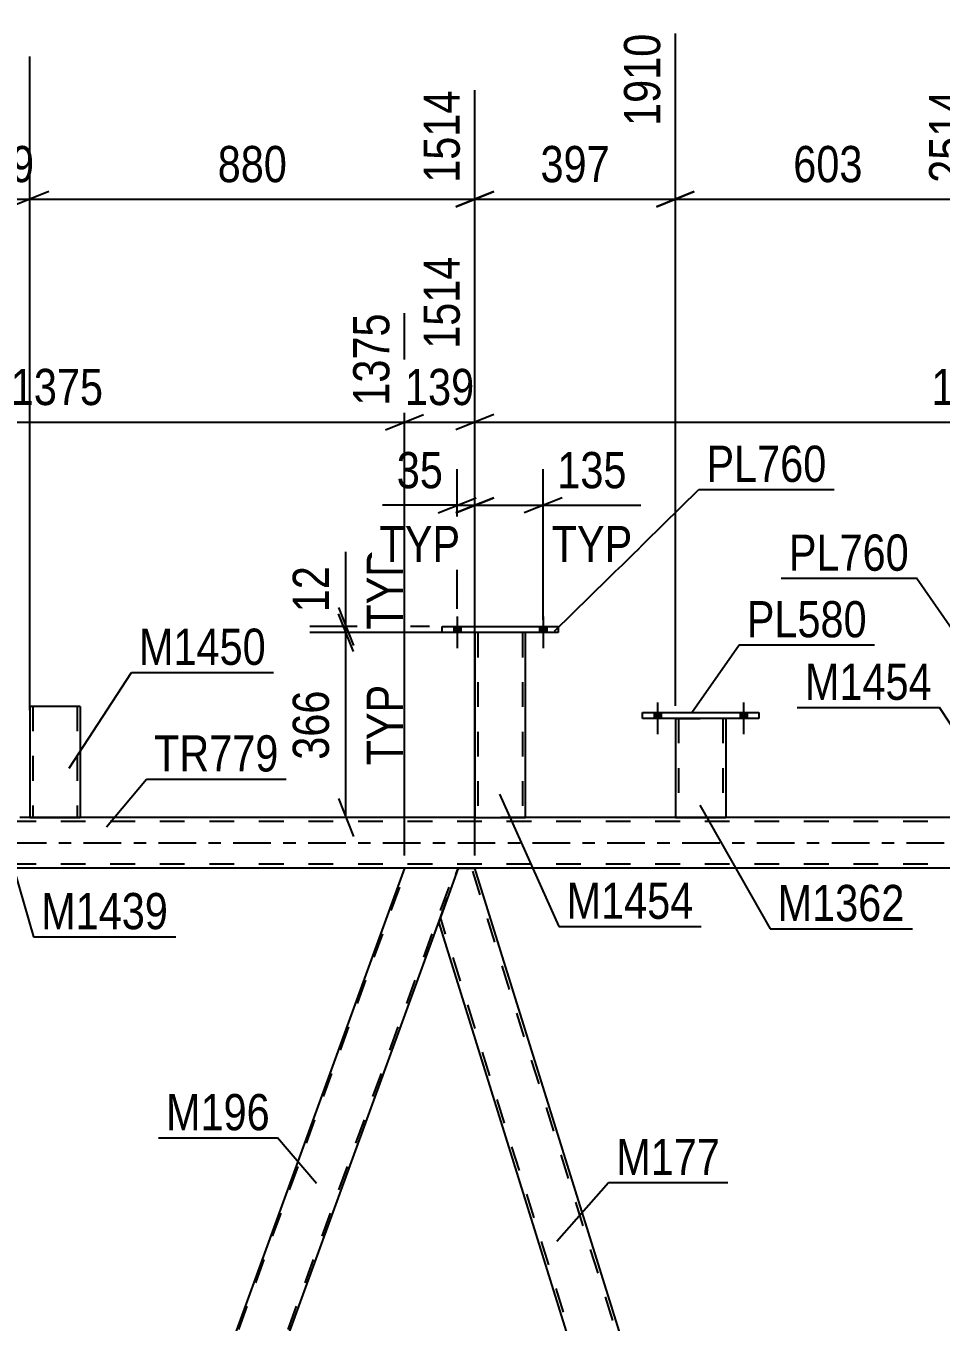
# Model space of a CAD drawing. Header units: millimetres. Extents: x -89 to 752, y -437 to 157.
# Drawn here: x 8 to 80.4, y -37.9 to 64.7 of the extents above; entities that cross this region are included whole.
import ezdxf

# ---------------------------------------------------------------- set-up
doc = ezdxf.new("R2010")
doc.units = ezdxf.units.MM
doc.linetypes.add('DXK_LINE_DOT2', pattern=[3.9198, 1.9599, -1.9599])
doc.linetypes.add('DXK_LINE_DOT3', pattern=[5.9187, 2.979, -0.9799, 0.9799, -0.9799])
doc.styles.add('Arial Narrow', font='ARIALN.TTF', dxfattribs={"height": 0.2})

# ---------------------------------------------------------------- blocks, each defined once
blk = doc.blocks.new('Part-318886155-3065 - 2857')
at = {"color": 2, "linetype": 'Continuous'}
for p, q in [((43.53, 16.64), (43.53, 2)), ((47.53, 2), (47.53, 16.64)), ((43.53, 2), (47.53, 2))]:
    blk.add_line(p, q, dxfattribs=at)
at = {"color": 7, "linetype": 'DXK_LINE_DOT2'}
for p, q in [((47.53, 16.64), (43.53, 16.64)), ((43.77, 16.64), (43.77, 2)), ((47.29, 16.64), (47.29, 2)), ((47.23, 2), (47.27, 2)), ((47.23, 2), (47.27, 2)), ((47.27, 2), (47.29, 2)), ((47.27, 2), (47.29, 2))]:
    blk.add_line(p, q, dxfattribs=at)
blk = doc.blocks.new('Part-318886155-3075 - 2857')
at = {"color": 2, "linetype": 'Continuous'}
for p, q in [((59.39, 9.84), (59.39, 2)), ((63.39, 9.84), (63.39, 2)), ((59.39, 2), (63.39, 2))]:
    blk.add_line(p, q, dxfattribs=at)
at = {"color": 7, "linetype": 'DXK_LINE_DOT2'}
for p, q in [((59.39, 9.84), (63.39, 9.84)), ((59.63, 9.84), (59.63, 2)), ((63.15, 9.84), (63.15, 2)), ((63.09, 2), (63.13, 2)), ((63.09, 2), (63.13, 2)), ((63.13, 2), (63.15, 2)), ((63.13, 2), (63.15, 2))]:
    blk.add_line(p, q, dxfattribs=at)
blk = doc.blocks.new('Part-318886155-3174 - 2857')
at = {"color": 2, "linetype": 'Continuous'}
for p, q in [((40.93, 17.12), (50.13, 17.12)), ((40.93, 16.64), (40.93, 17.12)), ((50.13, 16.64), (40.93, 16.64)), ((50.13, 17.12), (50.13, 16.64))]:
    blk.add_line(p, q, dxfattribs=at)
blk = doc.blocks.new('Bolt-318886155-3336 - 2857')
at = {"linetype": 'Continuous'}
for points in [[(57.71, 9.84), (58.27, 9.84), (58.27, 10.32), (57.71, 10.32)], [(57.71, 9.84), (58.27, 9.84), (58.27, 10.32), (57.71, 10.32)], [(64.51, 9.84), (65.07, 9.84), (65.07, 10.32), (64.51, 10.32)], [(64.51, 9.84), (65.07, 9.84), (65.07, 10.32), (64.51, 10.32)]]:
    blk.add_hatch(color=1, dxfattribs=at).paths.add_polyline_path(points)
at = {"color": 1, "linetype": 'Continuous'}
for p, q in [((57.71, 10.32), (57.71, 9.84)), ((57.71, 10.32), (57.71, 9.84)), ((57.99, 11.12), (57.99, 8.6)), ((57.99, 11.12), (57.99, 8.6)), ((58.27, 10.32), (58.27, 9.84)), ((58.27, 10.32), (58.27, 9.84)), ((64.51, 10.32), (64.51, 9.84)), ((64.51, 10.32), (64.51, 9.84)), ((64.79, 11.12), (64.79, 8.6)), ((64.79, 11.12), (64.79, 8.6)), ((65.07, 10.32), (65.07, 9.84)), ((65.07, 10.32), (65.07, 9.84))]:
    blk.add_line(p, q, dxfattribs=at)
blk = doc.blocks.new('Part-318886155-3374 - 2857')
at = {"color": 2, "linetype": 'Continuous'}
for p, q in [((37.96, -2), (-6.16, -123.22)), ((42.21, -2), (37.96, -2)), ((-1.91, -123.22), (40.69, -6.2))]:
    blk.add_line(p, q, dxfattribs=at)
at = {"color": 7, "linetype": 'DXK_LINE_DOT2'}
for p, q in [((-5.99, -123.22), (38.13, -2)), ((-2.08, -123.22), (42.04, -2)), ((40.69, -6.2), (42.21, -2))]:
    blk.add_line(p, q, dxfattribs=at)
blk = doc.blocks.new('Part-318886155-3253 - 2857')
at = {"color": 2, "linetype": 'Continuous'}
for p, q in [((56.79, 10.32), (65.99, 10.32)), ((56.79, 9.84), (56.79, 10.32)), ((65.99, 10.32), (65.99, 9.84)), ((65.99, 9.84), (56.79, 9.84))]:
    blk.add_line(p, q, dxfattribs=at)
blk = doc.blocks.new('Bolt-318886155-3303 - 2857')
at = {"linetype": 'Continuous'}
for points in [[(41.85, 16.64), (42.41, 16.64), (42.41, 17.12), (41.85, 17.12)], [(41.85, 16.64), (42.41, 16.64), (42.41, 17.12), (41.85, 17.12)], [(48.65, 16.64), (49.21, 16.64), (49.21, 17.12), (48.65, 17.12)], [(48.65, 16.64), (49.21, 16.64), (49.21, 17.12), (48.65, 17.12)]]:
    blk.add_hatch(color=1, dxfattribs=at).paths.add_polyline_path(points)
at = {"color": 1, "linetype": 'Continuous'}
for p, q in [((42.13, 17.92), (42.13, 15.4)), ((42.13, 17.92), (42.13, 15.4)), ((48.93, 17.92), (48.93, 15.4)), ((48.93, 17.92), (48.93, 15.4)), ((41.85, 17.12), (41.85, 16.64)), ((41.85, 17.12), (41.85, 16.64)), ((42.41, 17.12), (42.41, 16.64)), ((42.41, 17.12), (42.41, 16.64)), ((48.65, 17.12), (48.65, 16.64)), ((48.65, 17.12), (48.65, 16.64)), ((49.21, 17.12), (49.21, 16.64)), ((49.21, 17.12), (49.21, 16.64))]:
    blk.add_line(p, q, dxfattribs=at)
blk = doc.blocks.new('Part-318886155-3341 - 2857')
at = {"color": 2, "linetype": 'Continuous'}
for p, q in [((8.31, 10.8), (8.31, 2)), ((12.31, 10.8), (8.31, 10.8)), ((12.31, 10.8), (12.31, 2)), ((8.31, 2), (12.31, 2))]:
    blk.add_line(p, q, dxfattribs=at)
at = {"color": 7, "linetype": 'DXK_LINE_DOT2'}
for p, q in [((8.55, 10.8), (8.55, 2)), ((12, 10.8), (12.01, 10.8)), ((12.01, 10.8), (12.05, 10.8)), ((12.05, 10.8), (12.07, 10.8)), ((12.07, 10.8), (12.07, 2)), ((12.05, 2), (12.01, 2)), ((12.01, 2), (12.05, 2)), ((12.07, 2), (12.05, 2)), ((12.05, 2), (12.07, 2))]:
    blk.add_line(p, q, dxfattribs=at)
blk = doc.blocks.new('Part-318886155-3389 - 2857')
at = {"color": 2, "linetype": 'Continuous'}
for p, q in [((42.21, -2), (40.69, -6.2)), ((42.21, -2), (43.53, -2)), ((79.81, -118.4), (43.53, -2)), ((75.62, -118.4), (40.67, -6.25))]:
    blk.add_line(p, q, dxfattribs=at)
at = {"color": 7, "linetype": 'DXK_LINE_DOT2'}
for p, q in [((80.1, -120.12), (43.28, -2)), ((77.38, -123.22), (40.8, -5.88)), ((40.69, -6.2), (40.67, -6.25))]:
    blk.add_line(p, q, dxfattribs=at)
blk = doc.blocks.new('Part-318886155-3492 - 2857')
at = {"color": 7, "linetype": 'DXK_LINE_DOT2'}
for p, q in [((698.69, 1.68), (-17.02, 1.68)), ((47.53, 2), (43.53, 2)), ((698.69, -1.68), (-17.02, -1.68)), ((43.53, -2), (37.96, -2))]:
    blk.add_line(p, q, dxfattribs=at)
at = {"color": 2, "linetype": 'Continuous'}
for p, q in [((43.53, 2), (7.53, 2)), ((83.53, 2), (47.53, 2)), ((37.96, -2), (-17.02, -2)), ((123.09, -2), (43.53, -2))]:
    blk.add_line(p, q, dxfattribs=at)
at = {"color": 7, "linetype": 'DXK_LINE_DOT3'}
blk.add_line((-17.02, 0), (698.69, 0), dxfattribs=at)
blk = doc.blocks.new('StraightDimension-318886155-19470 - 2857')
at = {"color": 7, "linetype": 'Continuous'}
for p, q in [((33.33, 17.12), (33.33, 23.03)), ((33.33, 17.12), (33.33, 23.03)), ((32.73, 18.62), (33.93, 15.62)), ((33.93, 15.14), (32.73, 18.14)), ((39.93, 17.12), (30.48, 17.12)), ((42.53, 16.64), (30.48, 16.64)), ((33.33, 16.64), (33.33, 17.12))]:
    blk.add_line(p, q, dxfattribs=at)
at = {"color": 0, "linetype": 'Continuous'}
blk.add_wipeout([(38.43, 23.87), (34.23, 23.87), (34.23, 16.28), (38.43, 16.28)], dxfattribs=at)
at = {"color": 0}
blk.add_wipeout([(32.58, 22.5), (28.38, 22.5), (28.38, 17.65), (32.58, 17.65)], dxfattribs=at)
at = {"color": 3, "linetype": 'Continuous', "style": 'Arial Narrow'}
blk.add_text('TYP', height=2.863, rotation=90.0002, dxfattribs=at).set_placement((37.83, 16.88))
at = {"color": 3, "style": 'Arial Narrow'}
blk.add_text('12', height=2.863, rotation=90.0002, dxfattribs=at).set_placement((31.98, 18.25))
blk = doc.blocks.new('StraightDimension-318886155-4136 - 2857')
at = {"color": 7, "linetype": 'Continuous'}
for p, q in [((3.53, 16.08), (3.53, 62.23)), ((8.31, 10.49), (8.31, 62.23)), ((2.03, 50.34), (5.03, 51.54)), ((9.81, 51.54), (6.81, 50.34)), ((3.53, 50.94), (8.31, 50.94))]:
    blk.add_line(p, q, dxfattribs=at)
at = {"color": 0}
blk.add_wipeout([(9.26, 51.69), (9.26, 55.89), (2.58, 55.89), (2.58, 51.69)], dxfattribs=at)
at = {"color": 3, "style": 'Arial Narrow'}
blk.add_text('119', height=2.863, dxfattribs=at).set_placement((3.18, 52.29))
at = {"color": 0, "linetype": 'Continuous'}
blk.add_wipeout([(7.71, 62.83), (3.51, 62.83), (3.51, 56.14), (7.71, 56.14)], dxfattribs=at)
at = {"color": 3, "linetype": 'Continuous', "style": 'Arial Narrow'}
blk.add_text('633', height=2.863, rotation=90.0002, dxfattribs=at).set_placement((7.11, 56.74))
blk = doc.blocks.new('StraightDimension-318886155-19506 - 2857')
at = {"color": 7, "linetype": 'Continuous'}
for p, q in [((42.13, 18.52), (42.13, 29.57)), ((43.53, 17.64), (43.53, 29.57)), ((42.13, 26.72), (36.22, 26.72)), ((42.13, 26.72), (36.22, 26.72)), ((40.63, 26.12), (43.63, 27.32)), ((45.03, 27.32), (42.03, 26.12)), ((42.13, 26.72), (43.53, 26.72))]:
    blk.add_line(p, q, dxfattribs=at)
at = {"color": 0}
blk.add_wipeout([(41.6, 27.47), (41.6, 31.67), (36.75, 31.67), (36.75, 27.47)], dxfattribs=at)
at = {"color": 0, "linetype": 'Continuous'}
blk.add_wipeout([(42.97, 21.62), (42.97, 25.82), (35.38, 25.82), (35.38, 21.62)], dxfattribs=at)
at = {"color": 3, "style": 'Arial Narrow'}
blk.add_text('35', height=2.863, dxfattribs=at).set_placement((37.35, 28.07))
at = {"color": 3, "linetype": 'Continuous', "style": 'Arial Narrow'}
blk.add_text('TYP', height=2.863, dxfattribs=at).set_placement((35.98, 22.22))
blk = doc.blocks.new('StraightDimension-318886155-19471 - 2857')
at = {"color": 7, "linetype": 'Continuous'}
for p, q in [((33.93, 15.14), (32.73, 18.14)), ((42.53, 16.64), (30.48, 16.64)), ((33.33, 2), (33.33, 16.64)), ((32.73, 3.5), (33.93, 0.5)), ((42.67, 2), (30.48, 2))]:
    blk.add_line(p, q, dxfattribs=at)
at = {"color": 0}
blk.add_wipeout([(32.58, 12.66), (28.38, 12.66), (28.38, 5.98), (32.58, 5.98)], dxfattribs=at)
at = {"color": 0, "linetype": 'Continuous'}
blk.add_wipeout([(38.43, 13.12), (34.23, 13.12), (34.23, 5.53), (38.43, 5.53)], dxfattribs=at)
at = {"color": 3, "linetype": 'Continuous', "style": 'Arial Narrow'}
blk.add_text('TYP', height=2.863, rotation=90.0002, dxfattribs=at).set_placement((37.83, 6.13))
at = {"color": 3, "style": 'Arial Narrow'}
blk.add_text('366', height=2.863, rotation=90.0002, dxfattribs=at).set_placement((31.98, 6.58))
blk = doc.blocks.new('StraightDimension-318886155-4134 - 2857')
at = {"color": 7, "linetype": 'Continuous'}
for p, q in [((59.39, 10.84), (59.39, 64.06)), ((43.53, 17.64), (43.53, 59.56)), ((45.03, 51.54), (42.03, 50.34)), ((57.89, 50.34), (60.89, 51.54)), ((43.53, 50.94), (59.39, 50.94))]:
    blk.add_line(p, q, dxfattribs=at)
at = {"color": 0}
blk.add_wipeout([(54.8, 51.69), (54.8, 55.89), (48.12, 55.89), (48.12, 51.69)], dxfattribs=at)
at = {"color": 3, "style": 'Arial Narrow'}
blk.add_text('397', height=2.863, dxfattribs=at).set_placement((48.72, 52.29))
at = {"color": 0, "linetype": 'Continuous'}
blk.add_wipeout([(58.79, 64.66), (54.59, 64.66), (54.59, 56.14), (58.79, 56.14)], dxfattribs=at)
at = {"color": 3, "linetype": 'Continuous', "style": 'Arial Narrow'}
blk.add_text('1910', height=2.863, rotation=90.0002, dxfattribs=at).set_placement((58.19, 56.74))
blk = doc.blocks.new('StraightDimension-318886155-3994 - 2857')
at = {"color": 7, "linetype": 'Continuous'}
for p, q in [((37.96, -1), (37.96, 41.91)), ((-17.02, 3), (-17.02, 36.43)), ((-15.52, 33.9), (-18.52, 32.7)), ((36.46, 32.7), (39.46, 33.9)), ((-17.02, 33.3), (37.96, 33.3))]:
    blk.add_line(p, q, dxfattribs=at)
at = {"color": 0}
blk.add_wipeout([(14.72, 34.05), (14.72, 38.25), (6.21, 38.25), (6.21, 34.05)], dxfattribs=at)
at = {"color": 3, "style": 'Arial Narrow'}
blk.add_text('1375', height=2.863, dxfattribs=at).set_placement((6.81, 34.65))
at = {"color": 0, "linetype": 'Continuous'}
for points in [[(37.36, 42.51), (33.16, 42.51), (33.16, 34), (37.36, 34)], [(-17.62, 37.03), (-21.82, 37.03), (-21.82, 34), (-17.62, 34)]]:
    blk.add_wipeout(points, dxfattribs=at)
at = {"color": 3, "linetype": 'Continuous', "style": 'Arial Narrow'}
for s, height, p in [('1375', 2.863, (36.76, 34.6)), ('0', 2.86, (-18.22, 34.6))]:
    blk.add_text(s, height=height, rotation=90.0002, dxfattribs=at).set_placement(p)
blk = doc.blocks.new('StraightDimension-318886155-4006 - 2857')
at = {"color": 7, "linetype": 'Continuous'}
for p, q in [((43.53, -1), (43.53, 46.41)), ((37.96, -1), (37.96, 41.91)), ((36.46, 32.7), (39.46, 33.9)), ((45.03, 33.9), (42.03, 32.7)), ((37.96, 33.3), (43.53, 33.3))]:
    blk.add_line(p, q, dxfattribs=at)
at = {"color": 0}
blk.add_wipeout([(44.09, 34.05), (44.09, 38.25), (37.4, 38.25), (37.4, 34.05)], dxfattribs=at)
at = {"color": 3, "style": 'Arial Narrow'}
blk.add_text('139', height=2.863, dxfattribs=at).set_placement((38, 34.65))
at = {"color": 0, "linetype": 'Continuous'}
blk.add_wipeout([(42.93, 47.01), (38.73, 47.01), (38.73, 38.5), (42.93, 38.5)], dxfattribs=at)
at = {"color": 3, "linetype": 'Continuous', "style": 'Arial Narrow'}
blk.add_text('1514', height=2.863, rotation=90.0002, dxfattribs=at).set_placement((42.33, 39.1))
blk = doc.blocks.new('StraightDimension-318886155-4025 - 2857')
at = {"color": 7, "linetype": 'Continuous'}
for p, q in [((43.53, -1), (43.53, 46.41)), ((123.09, -1), (123.09, 41.91)), ((45.03, 33.9), (42.03, 32.7)), ((121.59, 32.7), (124.59, 33.9)), ((43.53, 33.3), (123.09, 33.3))]:
    blk.add_line(p, q, dxfattribs=at)
at = {"color": 0}
blk.add_wipeout([(87.57, 34.05), (87.57, 38.25), (79.05, 38.25), (79.05, 34.05)], dxfattribs=at)
at = {"color": 3, "style": 'Arial Narrow'}
blk.add_text('1989', height=2.863, dxfattribs=at).set_placement((79.65, 34.65))
at = {"color": 0, "linetype": 'Continuous'}
blk.add_wipeout([(122.49, 42.51), (118.29, 42.51), (118.29, 34), (122.49, 34)], dxfattribs=at)
at = {"color": 3, "linetype": 'Continuous', "style": 'Arial Narrow'}
blk.add_text('3503', height=2.863, rotation=90.0002, dxfattribs=at).set_placement((121.89, 34.6))
blk = doc.blocks.new('StraightDimension-318886155-4133 - 2857')
at = {"color": 7, "linetype": 'Continuous'}
for p, q in [((59.39, 10.84), (59.39, 64.06)), ((83.53, 17.64), (83.53, 59.56)), ((60.89, 51.54), (57.89, 50.34)), ((82.03, 50.34), (85.03, 51.54)), ((59.39, 50.94), (83.53, 50.94))]:
    blk.add_line(p, q, dxfattribs=at)
at = {"color": 0}
blk.add_wipeout([(74.8, 51.69), (74.8, 55.89), (68.12, 55.89), (68.12, 51.69)], dxfattribs=at)
at = {"color": 3, "style": 'Arial Narrow'}
blk.add_text('603', height=2.863, dxfattribs=at).set_placement((68.72, 52.29))
at = {"color": 0, "linetype": 'Continuous'}
blk.add_wipeout([(82.93, 60.16), (78.73, 60.16), (78.73, 51.64), (82.93, 51.64)], dxfattribs=at)
at = {"color": 3, "linetype": 'Continuous', "style": 'Arial Narrow'}
blk.add_text('2514', height=2.863, rotation=90.0002, dxfattribs=at).set_placement((82.33, 52.24))
blk = doc.blocks.new('StraightDimension-318886155-4135 - 2857')
at = {"color": 7, "linetype": 'Continuous'}
for p, q in [((8.31, 10.49), (8.31, 62.23)), ((43.53, 17.64), (43.53, 59.56)), ((9.81, 51.54), (6.81, 50.34)), ((42.03, 50.34), (45.03, 51.54)), ((8.31, 50.94), (43.53, 50.94))]:
    blk.add_line(p, q, dxfattribs=at)
at = {"color": 0}
blk.add_wipeout([(29.26, 51.69), (29.26, 55.89), (22.58, 55.89), (22.58, 51.69)], dxfattribs=at)
at = {"color": 3, "style": 'Arial Narrow'}
blk.add_text('880', height=2.863, dxfattribs=at).set_placement((23.18, 52.29))
at = {"color": 0, "linetype": 'Continuous'}
blk.add_wipeout([(42.93, 60.16), (38.73, 60.16), (38.73, 51.64), (42.93, 51.64)], dxfattribs=at)
at = {"color": 3, "linetype": 'Continuous', "style": 'Arial Narrow'}
blk.add_text('1514', height=2.863, rotation=90.0002, dxfattribs=at).set_placement((42.33, 52.24))
blk = doc.blocks.new('StraightDimension-318886155-19505 - 2857')
at = {"color": 7, "linetype": 'Continuous'}
for p, q in [((43.53, 17.64), (43.53, 29.57)), ((48.93, 17.64), (48.93, 29.57)), ((42.03, 26.12), (45.03, 27.32)), ((43.53, 26.72), (48.93, 26.72)), ((50.43, 27.32), (47.43, 26.12)), ((48.93, 26.72), (56.66, 26.72)), ((48.93, 26.72), (56.66, 26.72))]:
    blk.add_line(p, q, dxfattribs=at)
at = {"color": 0}
blk.add_wipeout([(56.14, 27.47), (56.14, 31.67), (49.45, 31.67), (49.45, 27.47)], dxfattribs=at)
at = {"color": 0, "linetype": 'Continuous'}
blk.add_wipeout([(56.59, 21.62), (56.59, 25.82), (49, 25.82), (49, 21.62)], dxfattribs=at)
at = {"color": 3, "style": 'Arial Narrow'}
blk.add_text('135', height=2.863, dxfattribs=at).set_placement((50.05, 28.07))
at = {"color": 3, "linetype": 'Continuous', "style": 'Arial Narrow'}
blk.add_text('TYP', height=2.863, dxfattribs=at).set_placement((49.6, 22.22))
blk = doc.blocks.new('Mark-318886155-3061 - 2857')
at = {"color": 30, "linetype": 'Continuous'}
for p, q in [((45.48, 3.85), (50.18, -6.61)), ((50.18, -6.61), (61.43, -6.61))]:
    blk.add_line(p, q, dxfattribs=at)
at = {"color": 0}
blk.add_wipeout([(60.83, -6.01), (60.83, -3.01), (50.78, -3.01), (50.78, -6.01)], dxfattribs=at)
blk.add_wipeout([(60.83, -6.01), (60.83, -3.01), (50.78, -3.01), (50.78, -6.01)], dxfattribs=at)
at = {"color": 3, "style": 'Arial Narrow'}
blk.add_text('M1454', height=2.863, dxfattribs=at).set_placement((50.78, -6.01))
blk = doc.blocks.new('Mark-318886155-3071 - 2857')
at = {"color": 30, "linetype": 'Continuous'}
for p, q in [((61.34, 2.99), (66.88, -6.79)), ((66.88, -6.79), (78.14, -6.79))]:
    blk.add_line(p, q, dxfattribs=at)
at = {"color": 0}
blk.add_wipeout([(77.54, -6.19), (77.54, -3.19), (67.48, -3.19), (67.48, -6.19)], dxfattribs=at)
blk.add_wipeout([(77.54, -6.19), (77.54, -3.19), (67.48, -3.19), (67.48, -6.19)], dxfattribs=at)
at = {"color": 3, "style": 'Arial Narrow'}
blk.add_text('M1362', height=2.863, dxfattribs=at).set_placement((67.48, -6.19))
blk = doc.blocks.new('Mark-318886155-3056 - 2857')
at = {"color": 30, "linetype": 'Continuous'}
for p, q in [((5.21, 4.29), (8.61, -7.43)), ((8.61, -7.43), (19.87, -7.43))]:
    blk.add_line(p, q, dxfattribs=at)
at = {"color": 0}
blk.add_wipeout([(19.27, -6.83), (19.27, -3.83), (9.21, -3.83), (9.21, -6.83)], dxfattribs=at)
blk.add_wipeout([(19.27, -6.83), (19.27, -3.83), (9.21, -3.83), (9.21, -6.83)], dxfattribs=at)
at = {"color": 3, "style": 'Arial Narrow'}
blk.add_text('M1439', height=2.863, dxfattribs=at).set_placement((9.21, -6.83))
blk = doc.blocks.new('Mark-318886155-3175 - 2857')
at = {"color": 30, "linetype": 'Continuous'}
for p in [(69.04, 10.72), (84.39, 4.46)]:
    blk.add_line(p, (80.29, 10.72), dxfattribs=at)
at = {"color": 0}
blk.add_wipeout([(79.69, 11.32), (79.69, 14.32), (69.64, 14.32), (69.64, 11.32)], dxfattribs=at)
blk.add_wipeout([(79.69, 11.32), (79.69, 14.32), (69.64, 14.32), (69.64, 11.32)], dxfattribs=at)
at = {"color": 3, "style": 'Arial Narrow'}
blk.add_text('M1454', height=2.863, dxfattribs=at).set_placement((69.64, 11.32))
blk = doc.blocks.new('Mark-318886155-3170 - 2857')
at = {"color": 30, "linetype": 'Continuous'}
for p, q in [((49.84, 16.76), (61.25, 27.97)), ((61.25, 27.97), (71.95, 27.97))]:
    blk.add_line(p, q, dxfattribs=at)
at = {"color": 0}
blk.add_wipeout([(71.35, 28.57), (71.35, 31.57), (61.85, 31.57), (61.85, 28.57)], dxfattribs=at)
blk.add_wipeout([(71.35, 28.57), (71.35, 31.57), (61.85, 31.57), (61.85, 28.57)], dxfattribs=at)
at = {"color": 3, "style": 'Arial Narrow'}
blk.add_text('PL760', height=2.863, dxfattribs=at).set_placement((61.85, 28.57))
blk = doc.blocks.new('Mark-318886155-3180 - 2857')
at = {"color": 30, "linetype": 'Continuous'}
for p in [(67.77, 20.94), (81.28, 16.9)]:
    blk.add_line(p, (78.47, 20.94), dxfattribs=at)
at = {"color": 0}
blk.add_wipeout([(77.87, 21.54), (77.87, 24.54), (68.37, 24.54), (68.37, 21.54)], dxfattribs=at)
blk.add_wipeout([(77.87, 21.54), (77.87, 24.54), (68.37, 24.54), (68.37, 21.54)], dxfattribs=at)
at = {"color": 3, "style": 'Arial Narrow'}
blk.add_text('PL760', height=2.863, dxfattribs=at).set_placement((68.37, 21.54))
blk = doc.blocks.new('Mark-318886155-3370 - 2857')
at = {"color": 30, "linetype": 'Continuous'}
for p in [(18.49, -23.34), (31.01, -26.95)]:
    blk.add_line(p, (27.91, -23.34), dxfattribs=at)
at = {"color": 0}
blk.add_wipeout([(27.31, -22.74), (27.31, -19.74), (19.09, -19.74), (19.09, -22.74)], dxfattribs=at)
blk.add_wipeout([(27.31, -22.74), (27.31, -19.74), (19.09, -19.74), (19.09, -22.74)], dxfattribs=at)
at = {"color": 3, "style": 'Arial Narrow'}
blk.add_text('M196', height=2.863, dxfattribs=at).set_placement((19.09, -22.74))
blk = doc.blocks.new('Mark-318886155-3249 - 2857')
at = {"color": 30, "linetype": 'Continuous'}
for p, q in [((60.7, 10.32), (64.44, 15.67)), ((64.44, 15.67), (75.14, 15.67))]:
    blk.add_line(p, q, dxfattribs=at)
at = {"color": 0}
blk.add_wipeout([(74.54, 16.27), (74.54, 19.27), (65.04, 19.27), (65.04, 16.27)], dxfattribs=at)
blk.add_wipeout([(74.54, 16.27), (74.54, 19.27), (65.04, 19.27), (65.04, 16.27)], dxfattribs=at)
at = {"color": 3, "style": 'Arial Narrow'}
blk.add_text('PL580', height=2.863, dxfattribs=at).set_placement((65.04, 16.27))
blk = doc.blocks.new('Mark-318886155-3337 - 2857')
at = {"color": 30, "linetype": 'Continuous'}
for p, q in [((11.44, 5.92), (16.35, 13.49)), ((16.35, 13.49), (27.6, 13.49))]:
    blk.add_line(p, q, dxfattribs=at)
at = {"color": 0}
blk.add_wipeout([(27, 14.09), (27, 17.09), (16.95, 17.09), (16.95, 14.09)], dxfattribs=at)
blk.add_wipeout([(27, 14.09), (27, 17.09), (16.95, 17.09), (16.95, 14.09)], dxfattribs=at)
at = {"color": 3, "style": 'Arial Narrow'}
blk.add_text('M1450', height=2.863, dxfattribs=at).set_placement((16.95, 14.09))
blk = doc.blocks.new('Mark-318886155-3385 - 2857')
at = {"color": 30, "linetype": 'Continuous'}
for p, q in [((50.02, -31.51), (54.11, -26.89)), ((54.11, -26.89), (63.54, -26.89))]:
    blk.add_line(p, q, dxfattribs=at)
at = {"color": 0}
blk.add_wipeout([(62.94, -26.29), (62.94, -23.29), (54.71, -23.29), (54.71, -26.29)], dxfattribs=at)
blk.add_wipeout([(62.94, -26.29), (62.94, -23.29), (54.71, -23.29), (54.71, -26.29)], dxfattribs=at)
at = {"color": 3, "style": 'Arial Narrow'}
blk.add_text('M177', height=2.863, dxfattribs=at).set_placement((54.71, -26.29))
blk = doc.blocks.new('Mark-318886155-3488 - 2857')
at = {"color": 30, "linetype": 'Continuous'}
for p, q in [((14.37, 1.27), (17.54, 5.05)), ((17.54, 5.05), (28.6, 5.05))]:
    blk.add_line(p, q, dxfattribs=at)
at = {"color": 0}
blk.add_wipeout([(28, 5.65), (28, 8.65), (18.14, 8.65), (18.14, 5.65)], dxfattribs=at)
blk.add_wipeout([(28, 5.65), (28, 8.65), (18.14, 8.65), (18.14, 5.65)], dxfattribs=at)
at = {"color": 3, "style": 'Arial Narrow'}
blk.add_text('TR779', height=2.863, dxfattribs=at).set_placement((18.14, 5.65))

msp = doc.modelspace()

# ---------------------------------------------------------------- block references
for name in ['Bolt-318886155-3303 - 2857', 'Part-318886155-3174 - 2857', 'Part-318886155-3065 - 2857', 'Part-318886155-3341 - 2857', 'Part-318886155-3253 - 2857', 'Bolt-318886155-3336 - 2857', 'Part-318886155-3075 - 2857', 'Part-318886155-3492 - 2857', 'Part-318886155-3374 - 2857', 'Part-318886155-3389 - 2857']:
    msp.add_blockref(name, (0, 0))

# ---------------------------------------------------------------- next in the draw order: block references
for name in ['StraightDimension-318886155-4136 - 2857', 'StraightDimension-318886155-19470 - 2857', 'Mark-318886155-3370 - 2857', 'Mark-318886155-3385 - 2857']:
    msp.add_blockref(name, (0, 0))

# ---------------------------------------------------------------- next in the draw order: block references
msp.add_blockref('StraightDimension-318886155-19506 - 2857', (0, 0))

# ---------------------------------------------------------------- next in the draw order: block references
msp.add_blockref('StraightDimension-318886155-19471 - 2857', (0, 0))

# ---------------------------------------------------------------- next in the draw order: block references
for name in ['StraightDimension-318886155-4134 - 2857', 'StraightDimension-318886155-3994 - 2857']:
    msp.add_blockref(name, (0, 0))

# ---------------------------------------------------------------- next in the draw order: block references
for name in ['StraightDimension-318886155-4006 - 2857', 'Mark-318886155-3056 - 2857']:
    msp.add_blockref(name, (0, 0))

# ---------------------------------------------------------------- next in the draw order: block references
msp.add_blockref('StraightDimension-318886155-4025 - 2857', (0, 0))

# ---------------------------------------------------------------- next in the draw order: block references
for name in ['StraightDimension-318886155-4133 - 2857', 'StraightDimension-318886155-4135 - 2857', 'Mark-318886155-3061 - 2857']:
    msp.add_blockref(name, (0, 0))

# ---------------------------------------------------------------- next in the draw order: block references
for name in ['StraightDimension-318886155-19505 - 2857', 'Mark-318886155-3337 - 2857', 'Mark-318886155-3175 - 2857', 'Mark-318886155-3071 - 2857']:
    msp.add_blockref(name, (0, 0))

# ---------------------------------------------------------------- next in the draw order: block references
for name in ['Mark-318886155-3170 - 2857', 'Mark-318886155-3488 - 2857']:
    msp.add_blockref(name, (0, 0))

# ---------------------------------------------------------------- next in the draw order: block references
msp.add_blockref('Mark-318886155-3180 - 2857', (0, 0))

# ---------------------------------------------------------------- next in the draw order: block references
msp.add_blockref('Mark-318886155-3249 - 2857', (0, 0))

doc.saveas('drawing.dxf')
